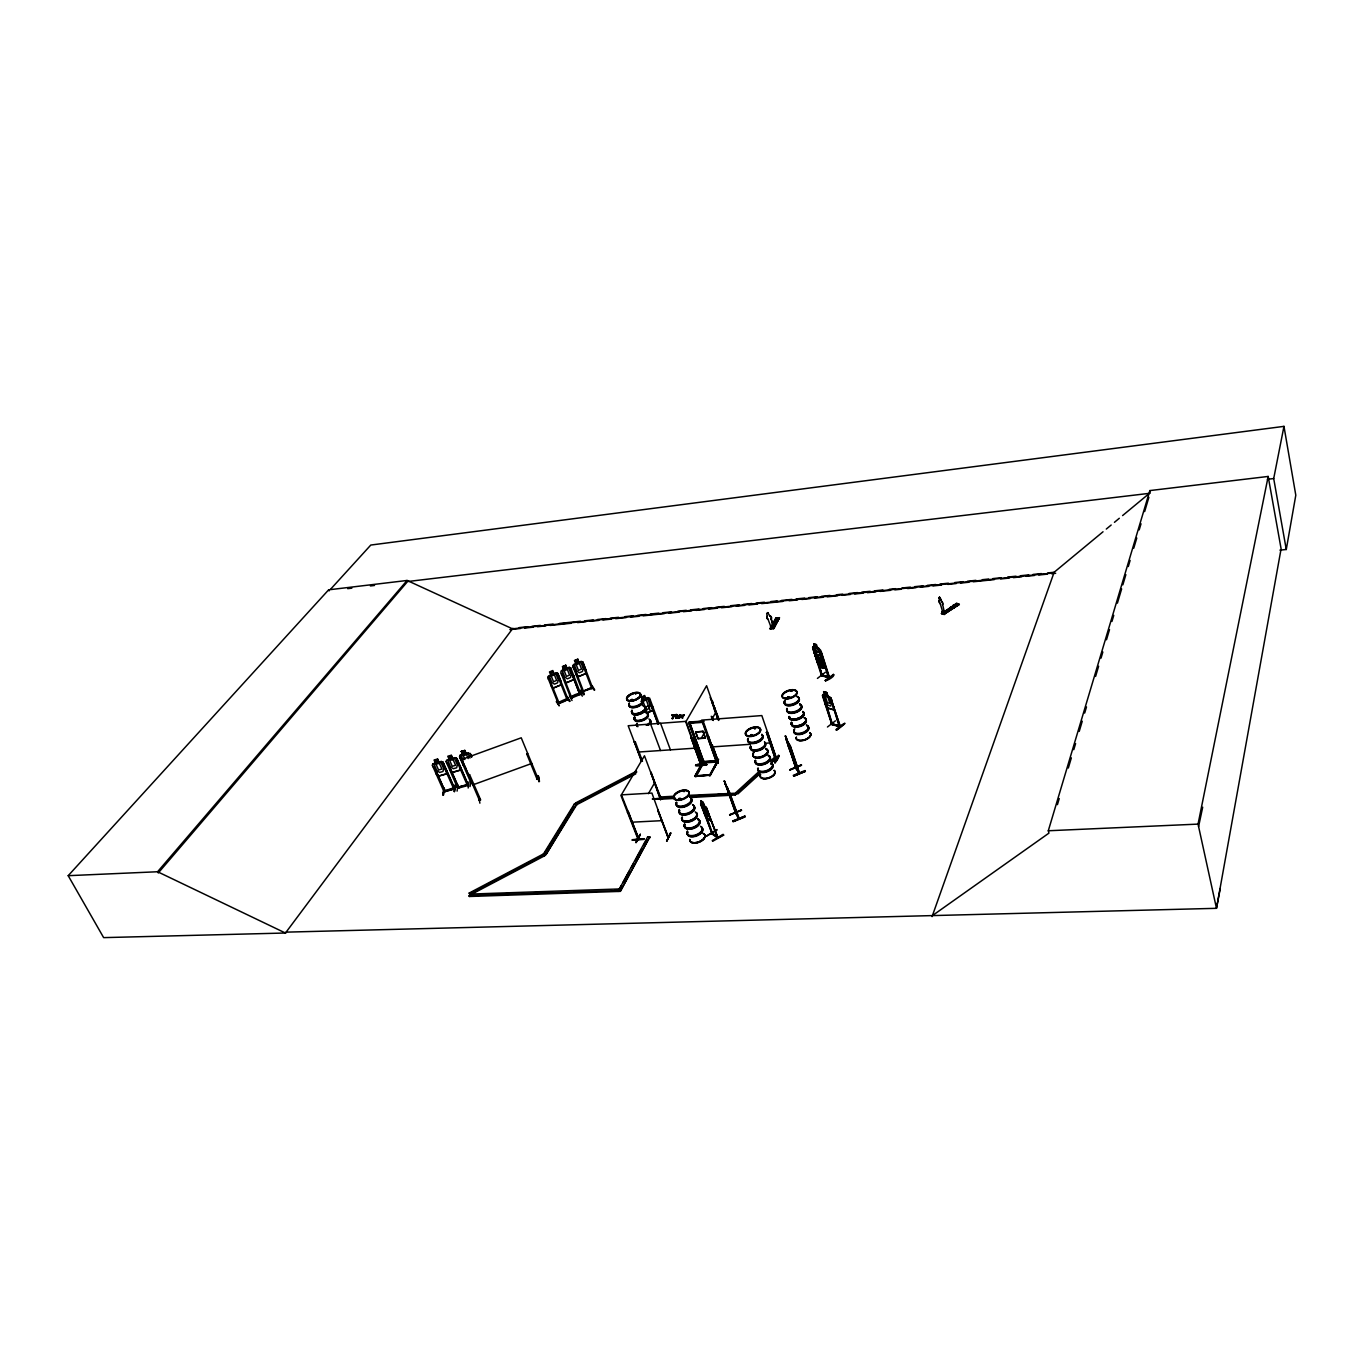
<?xml version="1.0" encoding="UTF-8"?>
<svg xmlns="http://www.w3.org/2000/svg" width="1364" height="1364" viewBox="0 0 1364 1364"><rect width="100%" height="100%" fill="white"/><g stroke="black" fill="none" stroke-linecap="round" stroke-linejoin="round"><path stroke-width="1.5" d="M942.49 612.334C944.758 610.475 940.768 611.652 942.405 613.459C943.666 611.208 941.279 612.947 943.189 611.345M771.376 626.997L771.939 626.042L772.484 628.224L771.922 626.229M771.922 626.485L770.592 626.519L770.438 628.787L776.065 618.011L779.407 617.67L773.985 628.565L773.115 627.269L773.968 626.178L774.309 627.269L770.95 627.593L770.592 626.519M444.204 788.324L442.976 795.093L444.255 788.29M443.88 788.955L443.01 795.007M835.433 720.84L827.454 727.012M457.929 785.033L457.093 791.12M470.017 786.568L471.262 780.293M478.713 796.951L479.889 803.174M559.001 705.461L556.273 701.659M559.138 705.887L556.58 701.011M569.436 695.708L572.028 700.516M583.536 694.753L580.996 690.355L583.86 694.088M581.286 689.775L584.099 694.566M581.405 690.167L583.98 694.464M709.689 775.059L695.043 775.894L702.903 761.572L717.549 760.652L709.195 775.758M709.928 775.587L718.044 760.839L712.332 744.897M714.872 766.687L718.555 759.117L714.992 766.773M766.636 613.391L768.068 612.607M463.095 760.021L461.441 756.185L462.771 754.633L460.179 755.213L459.515 756.713L471.211 783.482L470.665 782.322M471.842 782.015L470.631 782.595M472.234 782.919L471.023 783.499M468.96 781.93L468.176 788.017M457.23 787.386C462.549 785.664 478.9 782.68 457.656 788.307M467.818 784.419L467.017 784.351M470.239 753.525L471.671 756.918L470.239 753.525L466.181 753.542L468.346 754.19L470.017 758.043M465.533 767.71L463.112 764.914M468.517 752.809L460.179 755.213M458.85 787.727L447.818 762.885L446.795 763.38L447.784 763.09M464.851 750.439L461.271 751.411L464.851 750.439L466.13 753.61L464.766 750.575M461.254 758.248L460.282 758.537L461.254 758.248L472.132 783.192M460.367 766.739L460.469 770.131L452.098 772.553L449.677 769.739M444.971 790.762C450.001 790.864 454.758 785.835 453.871 788.869M456.514 760.379L457.486 760.089L456.514 760.379L467.46 785.528M443.743 764.045L442.771 764.317L453.786 788.938M667.985 837.445L651.907 793.081L621.438 794.871L638.898 838.843L638.25 838.161M668.343 836.132L668.684 837.104M446.659 770.455L446.795 773.848L438.441 776.252L436.003 773.456L438.458 776.184M443.59 794.922L444.493 788.801M446.795 773.848L446.539 770.472M444.664 790.779L453.394 788.034L453.632 789.227M433.138 766.892L434.127 766.619L445.107 791.427M444.118 791.973L432.337 765.289L432.985 763.789L441.288 761.402L443.027 762.186L454.809 788.869L444.016 791.955L444.749 790.779M438.969 762.135L437.622 758.981L434.042 760.072L435.576 763.226L434.246 764.761L436.787 770.507L439.651 772.45L442.976 771.495L443.675 768.529L441.135 762.783L438.901 762.271L437.554 759.117M432.985 763.857L432.473 765.289M638.403 838.86L628.293 811.478L627.491 812.194L628.293 811.478M1279.926 550.135L1286.269 549.487L1295.8 495.2L1283.967 426.369L370.786 545.054L330.497 589.333M1220.269 888.441L1216.483 908.322L286.116 932.141L285.451 933.027L157.593 871.749L68.2 875.688L103.647 937.631L285.588 933.01M1286.269 549.487L1273.703 478.559L1283.967 426.369M1268.179 476.445L1281.103 548.788L1216.483 908.322L1198.052 824.112L1268.179 476.445L1149.852 490.58L1048.302 830.761L1048.933 833.131L932.43 915.602M706.723 764.778C683.483 768.853 703.091 760.652 706.74 764.829M695.776 764.744L706.876 764.42L695.913 765.17M717.447 761.982L702.835 763.022M1198.581 826.584L1202.69 807.215M702.937 761.692L695.077 775.877L710.405 775.195L695.043 775.894M688.82 722.715L703.278 762.476L688.701 722.579M691.207 727.967L689.025 721.999L703.79 721.044L688.547 722.818L703.568 721.607M689.025 723.329L703.756 722.289M701.215 764.795L685.751 721.965L706.603 685.734L718.794 720.448M700.141 763.499L701.727 763.056L702.102 764.164L692.401 737.6L691.105 737.736L700.687 764.488M632.521 839.644C667.883 836.78 608.617 841.81 643.62 839.44M660.824 798.861L660.926 797.804L660.006 798.486M637.602 838.297L638.505 837.564M638.011 839.167L639.102 838.485M711.803 832.262L712.178 833.916L700.619 803.959L700.943 803.14L702.426 804.334L701.062 800.736L703.057 802.305M788.784 747.762L785.783 737.975L789.262 744.096L799.151 773.593L798.622 772.518M795.894 768.409L795.246 766.926L796.082 767.267M795.672 767.932L799.611 773.388L790.336 745.955M1057.424 804.641L1059.231 798.537M1068.319 768.017L1071.354 757.838M1073.775 749.688L1075.599 743.585M1079.231 731.377L1082.249 721.198M1084.67 713.065L1086.494 706.944M1095.582 676.425L1098.617 666.246M1101.038 658.113L1102.845 651.992M1106.477 639.784L1109.512 629.605M1111.933 621.473L1113.757 615.369M1117.389 603.161L1121.634 588.907M1122.845 584.832L1125.863 574.653M1128.301 566.52L1130.108 560.416M1133.74 548.209L1136.775 538.03M1139.196 529.88L1141.02 523.776M1144.652 511.568L1148.88 497.314M789.023 697.908L787.812 697.345M790.932 691.343L791.751 690.525L791.495 691.395M792.143 690.985L791.171 690.593M787.181 698.453L787.147 697.55M788.409 697.652L787.062 697.737L788.904 697.788M728.018 789.483L727.353 787.522L738.418 818.571M738.367 818.588L738.231 818.025M739.237 818.877L724.386 780.89L735.895 813.677L724.25 780.941M735.946 812.415L735.349 812.603M750.882 735.264L751.683 734.599L751.683 735.707M754.889 728.7L755.162 727.711L755.059 728.683M754.718 728.7L754.718 728.103M750.507 735.605L750.984 736.134M750.456 735.145L751.615 735.401M774.53 622.137L776.031 622.154L775.349 621.558M774.957 621.694L775.963 621.984M950.793 607.969L952.294 607.185L950.981 608.122M932.072 916.625L1054.133 572.266L1103.033 531.772M680.721 798.707L678.829 799.73M684.182 791.649L683.773 791.546M678.607 798.844L678.59 799.833M678.863 798.571L679.272 799.628M638.642 839.133L638.523 838.468M943.104 612.368L942.763 611.942M557.944 702.835C570.442 695.913 572.062 699.05 558.302 703.739L547.765 677.499L550.834 675.044M547.799 677.55L548.499 676.033L556.205 672.81L557.723 673.339L561.03 681.352L561.064 684.847L553.221 688.138L551.022 685.632M575.966 674.276L578.148 676.834L585.957 673.509L578.166 676.663L572.897 666.126L573.409 664.592L581.2 661.335L582.786 661.898L592.743 688.274L591.857 688.632L582.36 663.995L583.366 663.757L582.36 663.995M636.187 693.577L635.522 693.867M631.089 700.789A7.383 3.444 -20.6 0 1 629.23 695.111A7.383 3.444 -20.6 0 1 640.551 694.14A7.383 3.444 -20.6 0 1 631.089 700.789L631.021 699.868L631.924 700.38M631.447 700.261L632.402 699.647L631.447 700.533M631.413 699.732L632.487 699.63L631.447 700.772M632.862 700.039L631.89 699.596M635.59 693.713L636.357 693.304M570.442 670.167L571.363 669.775L570.357 670.014L579.819 694.481L580.928 694.003M571.959 697.857L571.175 698.436C568.907 696.39 580.791 691.804 580.791 694.037M570.851 698.334L580.911 694.191M557.416 675.333L558.405 675.095L557.416 675.333L567.185 699.937L566.623 698.897L567.629 698.692M557.978 703.636L568.089 699.306L567.612 698.419M558.302 703.722L557.637 702.75L558.729 702.477M839.781 726.415L832.654 723.755M839.235 726.739L830.983 699.408L840.48 726.671L831.938 724.165M832.569 723.483L831.324 723.466L832.33 724.693L823.379 697.243L832.091 724.148M831.665 724.489L840.088 726.91L830.898 697.822L827.624 695.913M459.651 756.713L460.282 755.298M817.155 662.375L818.519 663.722L817.155 662.375L813.183 646.758M775.025 762.8C781.947 747.421 778.639 760.805 774.803 762.374M775.656 759.237L776.338 758.214L775.212 758.316L776.082 758.572M716.612 761.982L717.822 762.05L716.901 763.397L701.642 720.124L761.828 715.571L776.815 759.219L775.519 759.612L766.466 732.28L767.489 732.195L776.645 759.509L776.099 758.537M774.871 762.391L778.418 755.23M774.991 762.936L779.066 755.639M824.35 665.479L824.879 664.558M776.44 759.509L775.519 759.612L766.466 732.28M691.719 797.446L735.332 794.99L735.793 792.689L759.271 771.257M735.332 794.99L739.22 790.677M718.18 763.005L717.822 762.05M714.378 766.824L718.163 759.646M717.617 837.496L706.978 810.046L718.163 837.922L711.923 833.216M828.272 676.885L829.022 677.073M812.569 647.61L821.52 675.692L821.213 674.668L822.373 674.686M821.622 675.692L829.329 678.027L820.378 649.81L817.445 647.9M814.24 649.503L813.251 649.503L822.27 675.896L818.093 661.574M822.594 695.521L823.072 694.634C828.084 697.942 820.77 685.939 824.947 695.248L823.89 695.981L832.5 724.659M699.715 767.267L703.5 760.174L699.851 767.796L703.432 762.357M699.851 767.796L702.75 762.357M670.849 833.302L666.587 841.196L670.594 832.807M709.843 775.434L717.839 761.231L703.125 762.169L695.333 776.713L703.534 761.794M710.081 775.809L718.112 760.89L712.946 746.943M711.991 833.933L711.684 832.262M711.514 833.54L717.754 838.178L706.791 808.409L710.644 820.565L705.989 816.814L700.619 803.959M700.226 763.772L701.829 763.328M670.645 832.858L666.894 841.145M703.977 723.414L717.993 763.294L716.935 763.328L707.387 736.731L708.53 736.407L717.89 763.328M776.781 618.165L770.848 628.889L777.122 618.369L776.133 618.216L779.475 617.892L773.098 628.497M773.371 627.252L773.968 626.178M772.945 628.685L779.168 618.165M773.337 628.634L779.407 617.67M660.449 799.526C658.59 797.855 639.767 800.259 666.416 797.872M773.388 628.139L770.558 628.412L770.916 626.417L771.461 628.327M776.201 618.335L770.2 628.94L776.065 618.011M711.957 702.392L712.656 701.761L711.957 702.392L718.112 719.817M657.636 810.182L668.07 837.513M469.318 896.489L470.324 894.92L544.662 855.757L544.304 854.921L469.949 894.102L469.318 896.489L620.296 891.374L649.827 836.831L647.627 836.933L618.045 891.459M766.687 613.664L767.369 615.999A2.455 1.961 29 0 0 768.034 619.239L771.086 627.252L773.371 626.946L771.206 618.915A2.455 1.961 29 0 0 769.671 615.693L767.727 612.607M620.296 891.374L649.827 836.831M705.359 738.163L703.057 731.274L695.589 732.008L698.01 738.691L705.359 738.163L703.057 731.274M632.367 840.036L643.791 838.945M655.726 798.656L662.921 798.486M640.313 834.274L635.897 842.611L640.228 834.768M636.204 842.594L640.313 834.308M695.47 748.717L697.516 745.051M701.608 737.719L704.677 732.229M711.837 719.408L715.929 712.076M769.62 615.778L769.671 615.693A2.455 1.961 29 0 1 771.172 619M768.034 619.239L767.983 619.307A2.455 1.961 29 0 1 767.369 615.999L767.421 615.914M619.068 889.601L621.132 885.901M623.195 882.201L629.384 871.085M631.447 867.385L633.51 863.685M635.573 859.985L641.762 848.885M643.825 845.168L646.911 839.627M698.01 738.691L695.708 731.82M673.509 796.252L661.046 796.951L660.244 798.383L674.788 797.565M660.415 799.594L650.696 772.194L661.267 798.895M660.79 799.577L651.088 772.177M648.412 793.66L654.686 782.714M627.781 811.785L638.574 839.133M677.84 718.248L679.835 715.077L676.766 717.464L677.311 715.282L674.771 715.588L672.264 718.675L673.85 715.111L672.026 715.248L673.85 715.111M678.522 718.197L679.835 715.077M677.806 717.43L675.572 717.72L676.646 714.497L672.026 715.248M676.646 714.497L675.692 718.129L677.993 717.958M677.311 715.282L676.425 717.839L678.027 717.055M672.264 718.675L674.583 715.06L676.408 714.907M672.213 715.776L672.264 714.838M641.523 761.368L634.294 741.794L635.266 741.709L642.478 761.3M635.266 741.709L634.141 742.033M537.007 778.435L537.979 778.043L536.87 778.742M471.433 892.891L543.827 854.751L545.924 854.648L576.409 803.89L635.505 773.047M545.924 854.648L576.733 804.692L635.812 773.848M469.574 893.863L469.199 893.045L543.486 853.932L574.346 804.01L576.733 804.692L574.346 804.01M544.662 855.757L543.827 854.751L573.579 806.601M479.293 799.423L480.281 799.031M942.302 613.902L957.323 603.894L941.467 613.612L942.797 611.243M957.323 603.894C952.805 602.291 960.171 607.202 954.971 604.201M958.875 604.388L944.144 614.346M958.977 604.423L943.513 614.277L959.369 604.559M770.183 628.94L773.729 628.463M943.036 611.328L942.234 612.01M755.179 728.478L755.451 728.342M592.453 687.32L582.547 691.582M583.587 691.156L582.616 691.309M580.672 693.27L579.547 693.747M570.595 697.396L579.564 693.85M701.437 763.772L701.642 764.812L686.16 721.351L628.173 725.75L641.66 761.112M680.619 798.571L679.255 798.366L678.829 799.901M285.451 933.027L512.915 628.241M660.892 799.475L644.473 755.792L620.978 795.536L638.028 839.32M158.258 872.96L407.563 581.541L1150.108 493.257L1149.852 490.58M157.593 871.749L407.103 580.467L512.472 628.821L1053.912 572.897M471.023 783.26L472.08 782.936M457.264 787.164L458.355 786.806M457.656 788.068L458.713 787.744M454.724 788.682L444.084 791.7L444.63 790.54M538.217 779.032L521.236 737.805L461.833 759.407M786.329 739.663L785.425 735.827L791.001 751.325L788.443 745.989M536.836 778.247L537.382 779.373L537.876 778.077M537.211 779.168L538.32 778.759M469.574 774.564L468.602 775.127L469.574 774.564L480.674 799.935L479.565 800.122M68.2 875.688L328.639 589.828L407.103 580.467M739.186 818.826L728.99 790.745M770.234 761.265L774.94 756.986L776.713 757.378L770.728 763.925M742.34 787.812L751.735 779.236M690.116 795.297L737.566 793.115L759.492 773.098M772.007 761.658L776.713 757.378M735.793 792.689L737.856 793.95L759.782 773.934M668.531 837.445L657.789 809.909M468.04 784.283L458.577 787.079M470.751 782.322L471.688 782.032M468.295 785.255L456.752 758.384L468.363 785.255M678.863 799.526L678.914 798.605M454.655 788.938L442.942 762.203M457.366 787.13L457.758 788.034M458.679 788L447.818 762.885M790.967 690.985L791.632 690.73M787.437 697.788L788.477 697.669M754.531 728.257L755.417 728.24M702.528 721.505L716.833 761.589M774.701 622.086L775.792 621.694M1106.289 529.062L1111.183 525.021M1114.439 522.327L1119.315 518.269M1122.589 515.575L1148.659 493.973M836.064 729.569C843.429 722.954 851.341 719.322 836.661 730.217M836.2 730.098L844.521 723.517M832.364 723.977L839.286 725.733M831.426 723.449L832.483 723.414M825.271 704.472L827.283 707.967M833.677 706.893L833.779 709.945L827.232 707.933M830.898 697.822L822.986 694.515L822.39 695.521L831.784 724.489M831.75 699.63L830.693 699.63M823.873 691.906L826.635 692.486L827.709 695.845M714.634 710.405L714.566 707.541M717.788 718.658L711.701 700.38L718.777 718.658M712.4 700.602L711.411 700.602M710.184 697.447L718.828 719.186M825.254 680.431L833.455 674.43M825.203 680.397C825.22 682.034 836.149 675.981 833.387 674.362M824.879 664.694L824.419 665.598L818.434 663.688M821.111 667.508L823.788 668.224L821.111 667.508L818.605 662.682L815.246 648.429L817.65 649.128L821.674 658.147L823.583 664.183L822.663 665.069M817.428 678.402L825.305 672.316M814.581 653.697L814.444 650.833L820.395 652.486L822.134 656.016M823.055 658.59L823.191 661.54L817.189 659.647M820.224 651.566L821.213 651.566L829.619 677.823L828.46 677.84L820.224 651.566L821.213 651.566M816.405 644.643L813.745 643.961L815.877 654.089L819.883 663.074L823.123 664.166L820.344 660.006L820.804 656.647L819.559 659.136L816.354 655.334L819.27 659.664L818.758 662.751L819.645 663.109L820.071 660.585L822.339 663.91L820.378 657.772L820.855 655.572L816.405 644.643L813.745 643.961M819.116 648.394L813.097 646.809M813.029 646.689L814.99 647.286L813.831 643.893M949.634 608.02L951.1 606.775L953.692 607.85L951.1 606.775M952.447 605.889C959.284 607.56 949.259 606.588 953.965 604.883L956.573 605.923L953.965 604.883M941.467 613.612L956.829 603.741M957.051 603.57L941.569 613.408L944.382 614.55M944.485 612.743L942.609 604.405A2.558 1.296 56.1 0 0 941.313 600.859L939.608 597.33M958.602 604.082L943.888 614.397L943.803 613.101M942.609 604.405L942.49 604.491A2.558 1.296 56.1 0 0 941.194 600.944L940.427 598.284M941.876 611.566L942.78 611.737M942.797 612.18L945.32 612.095L945.644 613.22L942.797 612.18L940.222 603.621A2.558 1.296 56.1 0 1 939.626 600.313L939.506 600.382A2.558 1.296 56.1 0 0 940.103 603.706L940.222 603.621M683.245 714.821L682.068 716.663C685.99 715.367 682.188 714.378 684.234 715.282M681.25 716.509L679.067 718.146L681.25 716.509L682.716 717.873L681.881 717.941M683.432 715.35L681.864 716.39L681.233 714.975M939.387 597.21L938.841 598.029L939.728 597.244M702.324 804.18L712.537 833.609M678.863 717.617L681.045 716.236L679.067 718.146M684.029 714.753L681.881 716.134L682.716 717.873M679.221 798.861L679.749 799.151M679.715 799.099L679.408 799.526M787.591 697.243L787.659 698.249M717.106 763.056L718.044 762.988M712.4 840.736L723.108 834.325L723.653 835.16M723.312 834.836L712.366 840.701M723.636 835.126L712.639 841.264M716.85 829.585L706.058 836.234M706.296 836.371L716.987 830.028M704.114 813.046L705.87 816.968L710.644 820.565M701.846 805.715L712.23 833.967M704.063 811.171L707.984 816.098L704.216 805.817L706.842 808.426L705.665 806.67M709.843 774.974L695.623 776.44M571.516 697.26L571.925 698.078M568.14 699.51L557.706 673.287L553.954 673.714L552.829 670.525L549.47 671.958L550.868 675.095L549.59 676.817L551.84 682.443L554.466 684.148L557.586 682.818L558.285 679.698L556.052 674.055L553.989 673.748M591.567 687.473L592.931 688.138L582.735 691.497M577.739 802.816L636.766 772.007M645.274 707.387L648.377 705.785M646.229 709.911L649.315 708.308L650.031 704.915L647.832 698.999L645.769 698.811M646.519 713.338L652.657 710.201M646.502 713.474L652.776 710.269L652.691 706.501M576.733 804.692L575.574 802.97L636.459 771.206M641.336 697.192L644.661 695.47L650.492 711.462M645.854 698.641L649.588 698.044L659.051 723.568M640.909 701.335L648.002 697.533M643.075 701.471L646.178 699.868M649.196 700.312L650.27 699.971L649.196 700.312L657.977 723.909M786.602 699.033A7.826 3.853 -18.2 0 1 788.204 698.044L788.375 697.993M591.686 685.768L594.192 690.235M566.998 697.055L569.947 701.352L567.441 696.936M579.819 691.77L582.326 696.152M574.534 660.636L577.824 659.17L578.967 662.41L581.03 662.699L583.212 668.343L582.496 671.463L579.393 672.793L576.784 671.088L574.585 665.444L575.864 663.722L574.5 660.602L577.859 659.221M565.753 665.393L562.599 666.672L563.826 669.758L562.548 671.48L564.781 677.124L567.39 678.829L570.51 677.499L571.226 674.362L569.01 668.718L566.947 668.428L565.719 665.342M574.261 667.456L573.34 667.849L574.346 667.61L583.792 692.111L582.991 692.452L572.795 666.178M549.283 678.812L548.362 679.204L549.368 678.965L558.95 702.682M561.32 673.884L562.309 673.628L561.32 673.884L571.039 698.436M553.255 688.002L561.064 684.847M580.842 694.293L570.749 667.883L569.146 667.303L561.371 670.628L560.757 672.213L566.162 682.87L573.988 679.528L573.954 676.05M790.233 751.649L788.869 747.677M792.279 753.133L792.927 755.997L792.331 753.218M732.161 801.367L724.898 782.97L725.733 784.59M726.535 786.312L727.37 787.625M728.137 792.74L732.28 801.316M789.995 769.995L801.555 765.306M795.911 768.512L786.909 740.464L790.097 748.631L789.023 746.909M793.729 776.15L805.34 771.393L804.982 770.575L793.354 775.298L793.746 776.184L805.323 771.376M793.541 775.86L805.169 771.103M735.622 811.904L735.707 813.609M729.638 814.751L741.453 809.96L729.774 815.178M741.59 810.387L729.638 814.751M732.86 820.906C769.756 806.192 708.462 831.955 744.761 816.115M745.102 816.917L733.218 821.742M789.262 744.096L798.963 773.507M829.534 677.755L821.861 675.368L828.647 676.612M526.692 753.798L527.697 753.422L526.743 753.985L537.143 779.407M538.831 781.163L538.303 775.792L539.019 781.555M479.565 800.344L480.247 798.827L479.088 799.219L479.463 800.395L461.288 758.043M472.899 784.863L531.841 763.431M591.601 687.695L591.72 688.462M583.4 690.985L591.499 687.746M631.617 699.442L632.487 699.493M438.492 776.065L446.676 773.712M840.036 726.927L830.983 699.408M821.929 674.924L821.213 674.737M822.236 675.862L813.95 649.707M466.948 784.658L467.238 785.528M457.724 788.307L446.045 761.487L446.693 760.055L455.013 757.651L456.752 758.452L455.013 757.838M787.949 697.106L788.886 697.209M751.274 734.684L752.399 734.872M347.684 588.651L351.827 588.174M370.394 585.957L374.52 585.463M1267.412 479.293L1273.703 478.559M799.253 772.842L790.012 745.443M519.258 627.593L527.715 626.707M531.943 626.281L540.4 625.394M544.628 624.968L553.085 624.081M559.428 623.433L580.57 621.251M584.798 620.808L593.255 619.938M597.483 619.495L605.94 618.625M610.168 618.182L618.625 617.312M624.968 616.647L633.425 615.778M637.653 615.334L646.11 614.465M650.338 614.022L658.795 613.152M663.023 612.709L671.48 611.839M677.823 611.191L686.28 610.305M690.508 609.879L698.965 608.992M703.193 608.566L711.65 607.679M715.878 607.253L724.335 606.383M730.678 605.718L739.118 604.849M743.346 604.405L751.803 603.536M756.031 603.093L764.488 602.223M770.831 601.558L777.173 600.91M781.402 600.467L791.973 599.376M796.201 598.932L804.658 598.063M808.886 597.62L817.343 596.75M821.571 596.324L830.028 595.437M836.371 594.789L842.713 594.124M849.056 593.476L857.513 592.59M861.741 592.164L870.198 591.294M874.426 590.851L882.883 589.981M889.226 589.316L895.568 588.668M901.911 588.003L910.368 587.134M914.596 586.691L923.053 585.821M927.281 585.378L935.738 584.508M939.966 584.065L948.423 583.195M954.766 582.547L963.223 581.661M967.451 581.235L975.908 580.348M982.251 579.7L988.593 579.035M992.822 578.609L1001.278 577.722M1007.621 577.074L1016.078 576.205M1020.306 575.761L1028.763 574.892M1032.991 574.449L1041.448 573.579M1047.791 572.914L1054.133 572.266M509.863 629.588L520.434 628.497M524.663 628.054L533.136 627.184M537.365 626.741L545.822 625.871M550.05 625.445L571.209 623.263M577.552 622.598L586.026 621.728M590.254 621.285L598.711 620.415M602.939 619.989L611.413 619.103M615.641 618.676L626.212 617.585M630.441 617.142L638.915 616.272M643.143 615.829L664.302 613.647M668.531 613.22L679.102 612.129M683.33 611.686L691.804 610.816M696.032 610.373L704.489 609.503M708.717 609.077L717.191 608.191M721.42 607.764L731.991 606.673M736.219 606.23L744.693 605.36M748.921 604.917L757.378 604.047M761.606 603.621L782.766 601.439M789.108 600.774L797.582 599.904M801.81 599.461L810.267 598.591M814.496 598.148L822.969 597.279M827.198 596.852L837.769 595.761M841.997 595.318L850.471 594.448M854.699 594.005L863.156 593.135M867.385 592.692L875.859 591.823M880.087 591.396L890.658 590.305M894.886 589.862L901.246 589.214M907.589 588.549L916.045 587.679M920.274 587.236L928.748 586.367M932.976 585.94L941.433 585.054M947.775 584.406L956.249 583.536M960.478 583.093L968.934 582.223M973.163 581.78L994.322 579.598M1000.664 578.95L1009.138 578.08M1013.367 577.637L1021.824 576.767M1026.052 576.324L1034.526 575.455M1038.754 575.028L1047.211 574.142M1051.439 573.715L1055.685 573.272M771.086 627.252L773.985 627.065L773.695 626.212M672.452 715.367L676.851 715.026M680.039 715.606L679.153 715.128M672.077 718.146L672.998 718.623M688.667 722.63L703.568 721.42M690.968 737.975L691.957 737.89M707.387 736.731L708.393 736.662M766.346 732.519L767.369 732.451M695.589 732.008L702.954 731.479M698.129 738.504L705.478 737.975M711.275 746.978L750.49 744.284M764.931 743.278L771.12 742.851M638.216 752.058L695.896 748.103M702.068 764.113L700.738 764.215L691.105 737.736M702.733 761.896L718.112 760.89M669.656 797.309L673.816 797.07M694.566 795.894L704.949 795.297M717.396 794.598L727.779 794.001M689.332 796.729L735.043 794.138M675.095 798.4L660.551 799.219L661.046 796.951M632.112 822.185L662.41 820.634M569.453 701.471L566.776 696.697M650.151 837.667L647.627 836.933M592.061 685.615L594.738 689.979M1048.302 830.761L1198.052 824.112M543.827 854.751L543.486 853.932L545.583 853.83M493.683 894.119L508.55 893.608M534.023 892.738L551.005 892.158M574.363 891.357L589.214 890.863M614.704 889.976L618.949 889.84L618.591 888.987L469.949 894.102L470.324 894.92L469.199 893.045M468.943 895.654L619.955 890.521M538.951 781.674L537.604 775.553M538.269 775.792L539.496 781.402M738.674 819.082L735.639 812.961M455.32 785.613L454.263 791.325M775.57 759.56L775.212 758.316M829.227 678.061L820.514 651.361M452.626 758.52L454.86 759.049L457.366 764.795L456.667 767.779L453.342 768.733L450.478 766.79L447.955 761.027L449.285 759.492L447.767 756.253L451.348 755.23L452.626 758.452L451.262 755.434M704.08 762.323L689.621 722.443L703.875 762.425L696.152 776.559M583.894 691.821L583.536 690.934M680.448 798.452L679.971 798.503M634.635 717.259L634.669 717.276A7.332 3.495 -20.6 0 0 641.353 720.414A7.332 3.495 -20.6 0 0 647.559 713.491A7.332 3.495 -20.6 0 1 641.336 720.38A7.332 3.495 -20.6 0 1 634.686 717.242L634.567 717.225M823.737 691.753L826.635 692.486M827.317 707.865L833.762 709.74L833.574 706.859M820.361 652.572L814.257 650.764L814.496 653.765M822.441 674.992L828.818 677.056M956.488 603.195L959.097 604.235M949.583 607.798L952.106 608.634M569.146 667.422L570.766 667.917M441.288 761.572L442.925 762.271M701.59 801.793L703.244 803.856L702.017 802.936M700.823 803.208L705.563 806.84M712.349 833.029L717.174 836.712M717.14 837.786L717.208 837.121M796.167 767.813L786.909 740.464M738.657 817.326L739.015 818.315M575.574 802.97L576.409 803.89M760.396 774.633L760.379 774.599A7.809 4.058 -18.9 0 0 768.222 778.111A7.809 4.058 -18.9 0 0 774.275 770.49M543.486 853.932L544.304 854.921M825.902 702.221L828.153 705.29L830.761 706.041L831.324 703.773L826.55 692.554M786.448 738.009L785.306 735.878L786.789 739.527M786.193 737.754L786.823 739.152M792.996 755.792L790.353 751.53L793.064 755.946M795.792 767.796L799.116 773.524M582.786 661.898L585.923 670.014L585.957 673.509M566.981 668.224L565.787 665.206L562.445 666.621L563.673 669.707M566.162 682.87L573.954 679.477L573.801 676.033M680.397 715.043L681.233 716.765M724.335 781.112L725.102 782.851M727.251 787.676L724.915 783.737M728.257 792.041L729.229 793.882M744.949 816.61L733.048 821.384M328.639 589.828L329.116 590.868M434.127 766.619L445.227 791.614M726.535 786.363L727.472 788.477M446.181 761.487L452.149 772.348L460.35 769.995L460.248 766.687M459.668 756.645L463.231 764.863M461.441 751.479L462.788 754.582L461.271 751.411M464.885 759.509L463.214 755.673L466.556 754.701L468.227 758.554M727.728 791.052L730.2 796.593L729.757 794.854M562.224 673.492L571.874 698.129M638.045 838.331L638.42 839.303M570.357 670.014L579.905 694.634M641.489 697.243L647.406 713.065A7.314 3.478 -20.6 0 1 641.199 719.987A7.314 3.478 -20.6 0 1 634.567 716.867M650.611 724.045L660.517 750.524M660.568 723.295L670.423 749.842M649.366 700.448L658.147 724.045M704.353 805.681L703.091 802.254L704.216 805.817M700.943 800.804L702.307 804.402M692.639 731.957L703.483 761.845M712.554 747.012L717.788 761.487M711.94 716.509L713.355 720.499M711.258 716.288L712.673 720.294M796.013 768.512L785.664 738.026M822.628 664.865L823.686 668.275M822.543 664.933L823.566 668.155M941.995 611.481L942.524 613.374M938.961 597.961L939.506 600.382M771.206 618.915L773.371 626.946M714.463 707.49L714.736 710.542M822.969 658.556L823.106 661.421M644.302 706.518A7.434 3.529 -20.6 0 1 644.115 711.343A7.434 3.529 -20.6 0 1 635.113 714.6A7.434 3.529 -20.6 0 1 632.197 710.917M632.026 712.366A7.332 3.461 -20.6 0 0 640.892 713.764A7.332 3.478 -20.6 0 0 644.371 706.978A7.332 3.461 -20.6 0 1 640.892 713.764A7.332 3.478 -20.6 0 1 632.009 712.366M647.474 713.236A7.332 3.495 -20.6 0 1 641.251 720.158A7.332 3.495 -20.6 0 1 634.601 717.021M645.206 712.4A7.332 3.495 -20.6 0 1 646.519 712.69M641.626 699.374A7.451 3.495 -20.6 0 1 641.421 704.165A7.451 3.495 -20.6 0 1 632.402 707.456A7.451 3.495 -20.6 0 1 629.503 703.773M641.694 699.834A7.349 3.461 -20.6 0 1 638.199 706.603A7.349 3.461 -20.6 0 1 629.316 705.222M644.149 706.143A7.451 3.529 -20.6 0 1 643.979 710.968A7.451 3.529 -20.6 0 1 634.976 714.242A7.451 3.529 -20.6 0 1 632.061 710.542M641.489 698.999A7.451 3.495 -20.6 0 1 641.285 703.807A7.451 3.495 -20.6 0 1 632.265 707.081A7.451 3.495 -20.6 0 1 629.367 703.415M642.205 699.186A7.366 3.461 -20.6 0 1 635.948 706.058A7.366 3.461 -20.6 0 1 629.298 702.989M646.843 713.611A7.314 3.478 -20.6 0 1 646.672 718.368A7.314 3.478 -20.6 0 1 637.823 721.573A7.314 3.478 -20.6 0 1 634.959 717.924M647.661 713.764A7.332 3.495 -20.6 0 1 641.455 720.686A7.332 3.495 -20.6 0 1 634.789 717.549M650.168 720.209A7.417 3.563 -20.6 0 1 648.173 725.205M636.766 726.074A7.417 3.563 -20.6 0 1 637.176 724.045M650.236 720.669A7.314 3.512 -20.6 0 1 649.52 724.557M637.022 726.449A7.314 3.512 -20.6 0 1 637.414 724.437M650.031 719.851A7.417 3.546 -20.6 0 1 648.036 724.847M637.141 726.501A7.417 3.546 -20.6 0 1 637.039 723.67M648.855 718.93A7.314 3.512 -20.6 0 1 646.263 725.358M638.011 726.603A7.314 3.512 -20.6 0 1 636.971 723.261M764.88 743.09A7.86 3.99 -19 0 1 758.742 750.643A7.86 3.99 -19 0 1 751.001 747.114M764.812 742.596A7.962 4.041 -19 0 1 758.606 750.251A7.962 4.041 -19 0 1 750.746 746.688M765.954 748.853A7.86 4.007 -18.9 0 1 765.886 754.514A7.86 4.007 -18.9 0 1 755.724 757.463A7.86 4.007 -18.9 0 1 754.036 752.297M765.852 748.529A7.86 4.007 -18.9 0 1 765.784 754.19A7.86 4.007 -18.9 0 1 755.605 757.156A7.86 4.007 -18.9 0 1 753.934 751.99M762.22 735.026A7.979 4.024 -19 0 1 755.98 742.664A7.979 4.024 -19 0 1 748.12 739.118M764.437 741.811A7.86 3.99 -19 0 1 758.316 749.365A7.86 3.99 -19 0 1 750.558 745.852M762.288 735.503A7.877 3.973 -19 0 1 757.105 742.732A7.877 3.973 -19 0 1 748.001 740.703M764.692 742.204A7.962 4.041 -19 0 1 758.469 749.859A7.962 4.041 -19 0 1 750.609 746.296M762.084 734.633A7.996 4.024 -19 0 1 755.844 742.272A7.996 4.024 -19 0 1 747.984 738.725M761.845 734.241A7.877 3.973 -19 0 1 755.69 741.76A7.877 3.973 -19 0 1 747.932 738.282M772.877 765.375A7.809 4.041 -18.9 0 1 765.17 772.348A7.809 4.041 -18.9 0 1 758.401 768.495M771.086 763.874A7.809 4.041 -18.9 0 1 772.212 764.505M771.018 763.38A7.911 4.092 -18.9 0 1 771.41 768.767A7.911 4.092 -18.9 0 1 761.828 772.263A7.911 4.092 -18.9 0 1 758.162 768.068M774.36 770.728A7.809 4.058 -18.9 0 1 768.307 778.367A7.809 4.058 -18.9 0 1 760.549 774.718M774.189 770.319A7.775 4.058 -18.9 0 1 768.171 777.923A7.775 4.058 -18.9 0 1 760.43 774.292M767.267 750.098A7.826 3.99 -18.9 0 1 761.18 757.651A7.826 3.99 -18.9 0 1 753.439 754.122M766.039 749.092A7.86 4.007 -18.9 0 1 766.398 754.377A7.86 4.007 -18.9 0 1 756.901 757.838A7.86 4.007 -18.9 0 1 753.286 753.746M768.461 755.895A7.945 4.075 -18.9 0 1 768.836 761.265A7.945 4.075 -18.9 0 1 759.237 764.761A7.945 4.075 -18.9 0 1 755.571 760.601M771.785 763.243A7.809 4.041 -18.9 0 1 766.687 770.524A7.809 4.041 -18.9 0 1 757.617 768.409M768.529 756.389A7.826 4.024 -18.9 0 1 768.904 761.692A7.826 4.024 -18.9 0 1 759.441 765.136A7.826 4.024 -18.9 0 1 755.827 761.027M770.882 762.988A7.928 4.092 -18.9 0 1 767.813 770.626A7.928 4.092 -18.9 0 1 757.668 768.853M768.324 755.52A7.945 4.075 -18.9 0 1 768.699 760.89A7.945 4.075 -18.9 0 1 759.1 764.386A7.945 4.075 -18.9 0 1 755.434 760.208M768.103 755.144A7.826 4.024 -18.9 0 1 765.051 762.647A7.826 4.024 -18.9 0 1 755.025 760.924M801.691 706.416A7.707 3.819 -18.2 0 1 794.189 713.082A7.707 3.819 -18.2 0 1 787.386 709.587M799.884 705.035A7.707 3.819 -18.2 0 1 801.009 705.597M799.816 704.54A7.809 3.87 -18.2 0 1 800.327 709.587A7.809 3.87 -18.2 0 1 790.898 713.031A7.809 3.87 -18.2 0 1 787.147 709.161M802.987 711.616A7.707 3.836 -18.2 0 1 798.111 718.555A7.707 3.836 -18.2 0 1 789.04 716.68M797.343 697.055A7.826 3.853 -18.2 0 1 797.855 702.068A7.826 3.853 -18.2 0 1 788.392 705.512A7.826 3.853 -18.2 0 1 784.658 701.676M786.721 699.408A7.826 3.853 -18.2 0 1 788.324 698.419M799.457 703.773A7.707 3.819 -18.2 0 1 799.969 708.751A7.707 3.819 -18.2 0 1 790.66 712.144A7.707 3.819 -18.2 0 1 786.96 708.325M798.537 698.095A7.724 3.802 -18.2 0 1 792.689 705.307A7.724 3.802 -18.2 0 1 784.897 702.102M799.679 704.165A7.809 3.87 -18.2 0 1 800.191 709.212A7.809 3.87 -18.2 0 1 790.762 712.639A7.809 3.87 -18.2 0 1 787.011 708.769M797.224 696.663A7.826 3.853 -18.2 0 1 797.309 702.051A7.826 3.853 -18.2 0 1 787.164 705.018A7.826 3.853 -18.2 0 1 785.34 700.141M797.002 696.271A7.724 3.802 -18.2 0 1 797.497 701.232A7.724 3.802 -18.2 0 1 788.17 704.625A7.724 3.802 -18.2 0 1 784.471 700.84M786.517 698.624A7.724 3.802 -18.2 0 1 789.909 696.851M807.965 726.807A7.655 3.87 -18.1 0 1 802.185 734.088A7.655 3.87 -18.1 0 1 794.411 730.746M806.772 725.733A7.758 3.921 -18.1 0 1 807.3 730.848A7.758 3.921 -18.1 0 1 797.94 734.258A7.758 3.921 -18.1 0 1 794.172 730.32M809.994 732.98A7.655 3.904 -18.1 0 1 804.231 740.294A7.655 3.904 -18.1 0 1 796.457 736.918M809.841 732.57A7.621 3.887 -18.1 0 1 805.05 739.544A7.621 3.887 -18.1 0 1 796.03 737.6M803.26 712.554A7.673 3.836 -18.2 0 1 797.463 719.783A7.673 3.836 -18.2 0 1 789.705 716.509M809.909 732.741A7.655 3.904 -18.1 0 1 805.101 739.731A7.655 3.904 -18.1 0 1 796.064 737.788M803.174 712.178A7.707 3.836 -18.2 0 1 798.298 719.118A7.707 3.836 -18.2 0 1 789.227 717.242M805.476 718.913A7.775 3.904 -18.1 0 1 799.594 726.279A7.775 3.904 -18.1 0 1 791.717 722.92M806.431 724.983A7.655 3.87 -18.1 0 1 806.959 730.03A7.655 3.87 -18.1 0 1 797.718 733.389A7.655 3.87 -18.1 0 1 794.001 729.501M805.527 719.408A7.673 3.853 -18.1 0 1 799.73 726.654A7.673 3.853 -18.1 0 1 791.955 723.346M806.636 725.358A7.758 3.921 -18.1 0 1 806.772 730.848A7.758 3.921 -18.1 0 1 796.712 733.764A7.758 3.921 -18.1 0 1 794.854 728.785M805.357 718.538A7.775 3.904 -18.1 0 1 799.475 725.904A7.775 3.904 -18.1 0 1 791.597 722.545M694.054 806.55A8.116 4.245 -20.6 0 1 687.388 814.649A8.116 4.245 -20.6 0 1 679.784 810.659M693.986 806.056A8.235 4.314 -20.6 0 1 687.234 814.257A8.235 4.314 -20.6 0 1 679.511 810.216M695.163 811.836A8.082 4.263 -20.6 0 1 691.599 819.9A8.082 4.263 -20.6 0 1 681.591 817.871M696.339 812.688A8.116 4.28 -20.6 0 1 690.696 820.48A8.116 4.28 -20.6 0 1 681.625 818.042M691.139 798.383A8.252 4.28 -20.6 0 1 684.353 806.567A8.252 4.28 -20.6 0 1 676.629 802.561M692.486 804.572A8.116 4.245 -20.6 0 1 692.503 810.301A8.116 4.245 -20.6 0 1 682.699 813.882A8.116 4.245 -20.6 0 1 679.306 809.381M691.207 798.878A8.133 4.228 -20.6 0 1 684.523 806.959A8.133 4.228 -20.6 0 1 676.902 803.004M692.724 804.965A8.235 4.314 -20.6 0 1 692.759 810.762A8.235 4.314 -20.6 0 1 682.801 814.393A8.235 4.314 -20.6 0 1 679.357 809.824M690.985 797.974A8.252 4.28 -20.6 0 1 684.216 806.175A8.252 4.28 -20.6 0 1 676.493 802.168M689.638 796.9A8.133 4.228 -20.6 0 1 686.024 804.931A8.133 4.228 -20.6 0 1 675.981 802.953M702.085 828.238A8.065 4.314 -20.6 0 1 695.504 836.371A8.065 4.314 -20.6 0 1 687.899 832.296M702.017 827.743A8.167 4.365 -20.6 0 1 695.35 835.996A8.167 4.365 -20.6 0 1 687.627 831.87M696.663 813.66A8.082 4.263 -20.6 0 1 690.048 821.759A8.082 4.263 -20.6 0 1 682.46 817.752M703.244 833.574A8.065 4.331 -20.6 0 1 699.749 841.741A8.065 4.331 -20.6 0 1 689.724 839.61M696.544 813.234A8.116 4.28 -20.6 0 1 689.894 821.367A8.116 4.28 -20.6 0 1 682.273 817.343M698.095 819.457A8.201 4.348 -20.6 0 1 698.163 825.305A8.201 4.348 -20.6 0 1 688.257 828.92A8.201 4.348 -20.6 0 1 684.796 824.299M700.516 826.26A8.065 4.297 -20.6 0 1 700.584 832.04A8.065 4.297 -20.6 0 1 690.832 835.603A8.065 4.297 -20.6 0 1 687.422 831.034M698.18 819.952A8.082 4.28 -20.6 0 1 698.232 825.732A8.082 4.28 -20.6 0 1 688.462 829.278A8.082 4.28 -20.6 0 1 685.069 824.743M700.772 826.635A8.167 4.365 -20.6 0 1 700.84 832.5A8.167 4.365 -20.6 0 1 690.951 836.115A8.167 4.365 -20.6 0 1 687.49 831.477M697.959 819.065A8.201 4.348 -20.6 0 1 698.01 824.913A8.201 4.348 -20.6 0 1 688.104 828.528A8.201 4.348 -20.6 0 1 684.643 823.907M697.72 818.69A8.082 4.28 -20.6 0 1 694.174 826.789A8.082 4.28 -20.6 0 1 684.148 824.726M704.387 834.563A8.014 4.314 -20.6 0 1 698.862 842.372A8.014 4.314 -20.6 0 1 689.877 839.866M717.6 761.283L703.04 762.493L717.6 761.368M470.972 755.247L469.966 755.741L470.972 755.247M455.03 785.204L454.4 791.819L455.116 785.221M833.574 674.788L825.425 680.875L833.592 674.839M817.241 659.664L815.433 656.22L817.241 659.664M644.234 696.458L642.239 697.481L642.632 698.538L644.626 697.516L644.234 696.458M577.432 660.108L575.438 660.96L575.83 661.983L577.824 661.131L577.432 660.108M552.42 671.463L550.408 672.333L550.817 673.339L552.829 672.486L552.42 671.463M565.395 666.144L563.383 666.996L563.792 668.002L565.787 667.149L565.395 666.144M579.359 663.416L576.256 664.745L578.455 670.389L581.558 669.059L579.359 663.416M554.381 674.771L551.261 676.101L553.511 681.744L556.614 680.397L554.381 674.771M567.339 669.434L564.219 670.764L566.452 676.408L569.555 675.078L567.339 669.434M801.418 764.88L789.858 769.773L801.418 764.88M464.408 751.274L462.26 751.888L462.703 752.911L464.851 752.297L464.408 751.274M437.179 759.867L435.031 760.481L435.491 761.504L437.622 760.89L437.179 759.867M450.904 756.116L448.756 756.73L449.199 757.77L451.348 757.156L450.904 756.116M439.361 763.294L436.037 764.249L438.577 769.995L441.902 769.04L439.361 763.294M453.07 759.56L449.728 760.515L452.251 766.278L455.593 765.306L453.07 759.56M778.827 618.727L775.468 619.051L778.827 618.727M778.435 619.427L775.093 619.768L778.435 619.427M777.855 620.484L774.496 620.825L777.855 620.484M777.327 621.421L773.985 621.762L777.327 621.421M776.747 622.478L773.405 622.819L776.747 622.478M826.192 693.065L824.521 692.588L826.55 694.191L826.192 693.065M827.914 697.123L825.305 696.373L827.3 702.613L829.909 703.364L827.914 697.123M816.013 645.206L814.461 644.763L816.354 646.297L816.013 645.206M819.559 655.18L817.155 654.464L819.559 655.197M820.378 657.772L817.974 657.056L820.395 657.789M822.714 666.348L821.179 665.888L823.055 667.422L822.714 666.348M704.625 806.959L702.733 805.544L705.086 811.938L706.978 813.353L704.625 806.959M631.003 700.567A7.383 3.444 -20.6 0 0 640.483 693.935A7.383 3.444 -20.6 0 0 629.145 694.89A7.383 3.444 -20.6 0 0 631.003 700.567M631.242 701.147A7.349 3.427 -20.6 0 0 640.671 694.532A7.349 3.427 -20.6 0 0 629.384 695.487A7.349 3.427 -20.6 0 0 631.242 701.147A7.314 3.41 -20.6 0 0 640.654 694.549A7.314 3.41 -20.6 0 0 629.418 695.504A7.314 3.41 -20.6 0 0 631.259 701.13M638.642 713.219A7.332 3.461 -20.6 0 0 644.865 706.33A7.349 3.478 -20.6 0 1 638.642 713.236A7.349 3.478 -20.6 0 1 631.992 710.133A7.332 3.461 -20.6 0 0 638.642 713.219M643.91 705.802A7.332 3.461 -20.6 0 0 642.597 705.512A7.349 3.478 -20.6 0 1 643.927 705.785M748.785 735.912A7.911 3.956 -19 0 0 760.498 729.74A7.911 3.956 -19 0 0 749.467 728.615A7.911 3.956 -19 0 0 748.785 735.912M749.024 736.543A7.877 3.939 -19 0 0 760.686 730.388A7.877 3.939 -19 0 0 749.706 729.263A7.877 3.939 -19 0 0 749.024 736.543M748.87 736.168A7.911 3.956 -19 0 0 760.583 729.996A7.911 3.956 -19 0 0 749.552 728.87A7.911 3.956 -19 0 0 748.87 736.168M785.528 698.3A7.758 3.785 -18.2 0 0 796.934 692.315A7.758 3.785 -18.2 0 0 785.988 691.36A7.758 3.785 -18.2 0 0 785.528 698.3M798.042 718.368A7.673 3.819 -18.2 0 0 802.902 711.445A7.655 3.819 -18.2 0 1 798.042 718.368A7.655 3.819 -18.2 0 1 789.023 716.509A7.673 3.819 -18.2 0 0 798.042 718.368M785.749 698.897A7.724 3.768 -18.2 0 0 797.122 692.946A7.724 3.768 -18.2 0 0 786.21 691.991A7.724 3.768 -18.2 0 0 785.749 698.897M798.196 718.828A7.673 3.836 -18.2 0 0 803.055 711.906A7.707 3.836 -18.2 0 1 798.213 718.862A7.707 3.836 -18.2 0 1 789.142 717.004A7.673 3.836 -18.2 0 0 798.196 718.828M785.613 698.538A7.758 3.785 -18.2 0 0 797.019 692.554A7.758 3.785 -18.2 0 0 786.073 691.616A7.758 3.785 -18.2 0 0 785.613 698.538M804.504 722.596A7.655 3.836 -18.1 0 0 803.976 717.583A7.673 3.853 -18.1 0 1 804.521 722.596A7.673 3.853 -18.1 0 1 795.246 725.972A7.673 3.853 -18.1 0 1 791.546 722.102A7.655 3.836 -18.1 0 0 795.263 725.955A7.655 3.836 -18.1 0 0 804.504 722.596M678.641 799.73A8.167 4.211 -20.6 0 0 688.973 792.075A8.167 4.211 -20.6 0 0 676.288 792.825A8.167 4.211 -20.6 0 0 678.641 799.73M678.897 800.361A8.133 4.194 -20.6 0 0 689.178 792.723A8.133 4.194 -20.6 0 0 676.544 793.473A8.133 4.194 -20.6 0 0 678.897 800.361M689.792 821.043A8.082 4.263 -20.6 0 0 696.407 812.944A8.116 4.28 -20.6 0 1 689.792 821.077A8.116 4.28 -20.6 0 1 682.171 817.053A8.082 4.263 -20.6 0 0 689.792 821.043M678.743 799.969A8.167 4.211 -20.6 0 0 689.059 792.296A8.167 4.211 -20.6 0 0 676.374 793.047A8.167 4.211 -20.6 0 0 678.743 799.969M699.681 841.554A8.031 4.314 -20.6 0 0 703.159 833.421A8.014 4.297 -20.6 0 1 699.664 841.537A8.031 4.314 -20.6 0 1 689.69 839.44A8.014 4.297 -20.6 0 0 699.664 841.537"/></g></svg>
